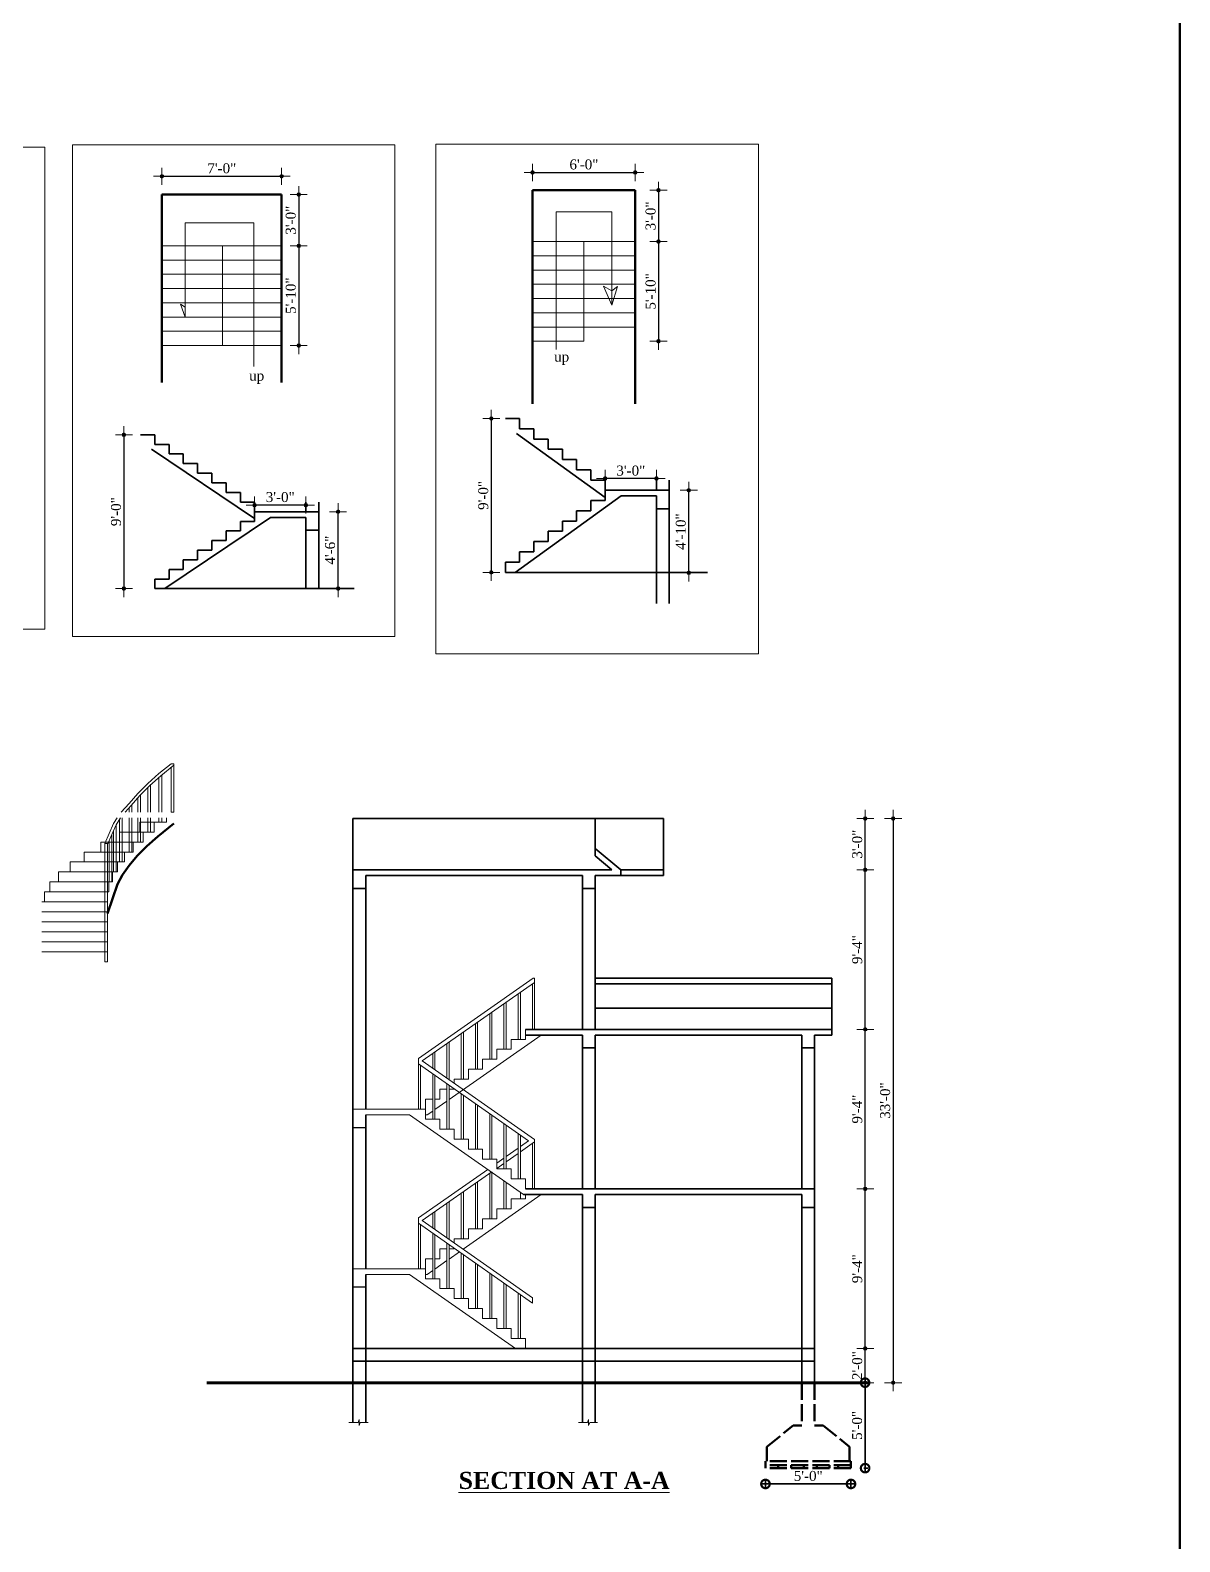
# Model space of a CAD drawing. Header units: inches. Extents: x 244 to 65245, y -2247 to 11745.
# Drawn here: x 64439 to 65245, y 9219 to 10280 of the extents above; entities that cross this region are included whole.
import ezdxf

# ---------------------------------------------------------------- set-up
doc = ezdxf.new("R2010")
doc.units = ezdxf.units.IN
doc.header["$MEASUREMENT"] = 0
doc.linetypes.add('ACAD_ISO02W100', pattern=[15, 12, -3])
for name, color, linetype, lineweight in [('DIMENSION', 115, 'Continuous', 15), ('ELEVATION', 30, 'Continuous', 35), ('GL', 26, 'Continuous', 60), ('railing1', 161, 'Continuous', 13), ('stair', 6, 'Continuous', 20), ('TEXT', 5, 'Continuous', 20), ('WALL', 32, 'Continuous', 50), ('WINDOW ELEVATION', 5, 'Continuous', 18)]:
    doc.layers.add(name, color=color, linetype=linetype, lineweight=lineweight)
doc.styles.add('7 INCH', font='times.ttf', dxfattribs={"height": 7})
doc.dimstyles.new('7 INCH', dxfattribs={"dimscale": 0, "dimtxt": 7, "dimasz": 1, "dimexe": 2, "dimexo": 9, "dimgap": 2, "dimtad": 1, "dimdec": 0, "dimzin": 3, "dimdsep": 46, "dimlunit": 4, "dimtxsty": '7 INCH', "dimblk": 'DIM', "dimcen": 3, "dimdle": 3, "dimse1": 1, "dimse2": 1, "dimclrd": 256, "dimclre": 256, "dimclrt": 7, "dimadec": 1, "dimazin": 2, "dimtfac": 1, "dimtdec": 0, "dimtix": 1, "dimtofl": 0, "dimtmove": 2, "dimatfit": 3, "dimldrblk": 'DIM', "dimfxl": 2, "dimfrac": 2, "dimtolj": 2, "dimtzin": 0, "dimarcsym": 0})

# ---------------------------------------------------------------- blocks, each defined once
blk = doc.blocks.new('DIM')
at = {"layer": 'DIMENSION'}
h = blk.add_hatch(color=256, dxfattribs=at)
h.paths.add_polyline_path([(0, 1.3), (0, 0), (1.3, 0, 0.414214)])
h.paths.add_polyline_path([(1.3, 0), (0, 0), (0, -1.3, 0.414214)])
h.paths.add_polyline_path([(0, 0), (-1.3, 0, 0.414214), (0, -1.3)])
h.paths.add_polyline_path([(0, 1.3, 0.414214), (-1.3, 0), (0, 0)])
for p, q in [((-6, 0), (6, 0)), ((0, 6), (0, -6))]:
    blk.add_line(p, q, dxfattribs=at)
blk.add_circle((0, 0), 1.28, dxfattribs=at)
blk = doc.blocks.new('*D217')
at = {"layer": 'Defpoints', "color": 0, "lineweight": -2, "ltscale": 2, "transparency": 16777216}
for p in [(64516, 9996.3), (64504.3, 9888.3), (64526, 9888.3)]:
    blk.add_point(p, dxfattribs=at)
at = {"layer": 'DIMENSION', "lineweight": -2, "ltscale": 2, "transparency": 16777216}
blk.add_line((64504.3, 9995.3), (64504.3, 9889.3), dxfattribs=at)
for p, rotation in [((64504.3, 9996.3), 90), ((64504.3, 9888.3), 270)]:
    blk.add_blockref('DIM', p, dxfattribs=dict(at, rotation=rotation))
at = {"layer": 'DIMENSION', "color": 7, "ltscale": 2, "transparency": 16777216, "insert": (64498.8, 9942.3), "char_height": 7, "attachment_point": 5, "rotation": 90, "style": '7 INCH'}
blk.add_mtext('\\A2;9\'-0"', dxfattribs=at)
blk = doc.blocks.new('*D218')
at = {"layer": 'Defpoints', "color": 0, "lineweight": -2, "ltscale": 2, "transparency": 16777216}
for p in [(64641, 9942.3), (64654.6, 9942.3), (64641, 9888.3)]:
    blk.add_point(p, dxfattribs=at)
at = {"layer": 'DIMENSION', "lineweight": -2, "ltscale": 2, "transparency": 16777216}
blk.add_line((64654.6, 9889.3), (64654.6, 9941.3), dxfattribs=at)
for p, rotation in [((64654.6, 9942.3), 90), ((64654.6, 9888.3), 270)]:
    blk.add_blockref('DIM', p, dxfattribs=dict(at, rotation=rotation))
at = {"layer": 'DIMENSION', "color": 7, "ltscale": 2, "transparency": 16777216, "insert": (64649, 9915.3), "char_height": 7, "attachment_point": 5, "rotation": 90, "style": '7 INCH'}
blk.add_mtext('\\A2;4\'-6"', dxfattribs=at)
blk = doc.blocks.new('*D219')
at = {"layer": 'Defpoints', "color": 0, "lineweight": -2, "ltscale": 2, "transparency": 16777216}
for p in [(64596, 9946.9), (64596, 9942.3), (64632, 9942.3)]:
    blk.add_point(p, dxfattribs=at)
at = {"layer": 'DIMENSION', "lineweight": -2, "ltscale": 2, "transparency": 16777216}
blk.add_line((64631, 9946.9), (64597, 9946.9), dxfattribs=at)
at = {"layer": 'DIMENSION', "lineweight": -2, "ltscale": 2, "transparency": 16777216, "rotation": 180}
blk.add_blockref('DIM', (64596, 9946.9), dxfattribs=at)
at = {"layer": 'DIMENSION', "lineweight": -2, "ltscale": 2, "transparency": 16777216}
blk.add_blockref('DIM', (64632, 9946.9), dxfattribs=at)
at = {"layer": 'DIMENSION', "color": 7, "ltscale": 2, "transparency": 16777216, "insert": (64614, 9952.5), "char_height": 7, "attachment_point": 5, "style": '7 INCH'}
blk.add_mtext('\\A2;3\'-0"', dxfattribs=at)
blk = doc.blocks.new('*D220')
at = {"layer": 'Defpoints', "color": 0, "lineweight": -2, "transparency": 16777216}
for p in [(64615, 10177.7), (64531, 10164.9), (64615, 10164.9)]:
    blk.add_point(p, dxfattribs=at)
at = {"layer": 'DIMENSION', "lineweight": -2, "transparency": 16777216}
blk.add_line((64532, 10177.7), (64614, 10177.7), dxfattribs=at)
at = {"layer": 'DIMENSION', "lineweight": -2, "transparency": 16777216, "rotation": 180}
blk.add_blockref('DIM', (64531, 10177.7), dxfattribs=at)
at = {"layer": 'DIMENSION', "lineweight": -2, "transparency": 16777216}
blk.add_blockref('DIM', (64615, 10177.7), dxfattribs=at)
at = {"layer": 'DIMENSION', "color": 7, "transparency": 16777216, "insert": (64573, 10183.3), "char_height": 7, "attachment_point": 5, "style": '7 INCH'}
blk.add_mtext('\\A2;7\'-0"', dxfattribs=at)
blk = doc.blocks.new('*D221')
at = {"layer": 'Defpoints', "color": 0, "lineweight": -2, "transparency": 16777216}
for p in [(64615, 10164.9), (64615, 10128.9), (64627, 10128.9)]:
    blk.add_point(p, dxfattribs=at)
at = {"layer": 'DIMENSION', "lineweight": -2, "transparency": 16777216}
blk.add_line((64627, 10163.9), (64627, 10129.9), dxfattribs=at)
for p, rotation in [((64627, 10164.9), 90), ((64627, 10128.9), 270)]:
    blk.add_blockref('DIM', p, dxfattribs=dict(at, rotation=rotation))
at = {"layer": 'DIMENSION', "color": 7, "transparency": 16777216, "insert": (64621.4, 10146.9), "char_height": 7, "attachment_point": 5, "rotation": 90, "style": '7 INCH'}
blk.add_mtext('\\A2;3\'-0"', dxfattribs=at)
blk = doc.blocks.new('*D222')
at = {"layer": 'Defpoints', "color": 0, "lineweight": -2, "ltscale": 2, "transparency": 16777216}
for p in [(64615, 10128.9), (64615, 10058.9), (64627, 10058.9)]:
    blk.add_point(p, dxfattribs=at)
at = {"layer": 'DIMENSION', "lineweight": -2, "ltscale": 2, "transparency": 16777216}
blk.add_line((64627, 10127.9), (64627, 10059.9), dxfattribs=at)
for p, rotation in [((64627, 10128.9), 90), ((64627, 10058.9), 270)]:
    blk.add_blockref('DIM', p, dxfattribs=dict(at, rotation=rotation))
at = {"layer": 'DIMENSION', "color": 7, "ltscale": 2, "transparency": 16777216, "insert": (64621.4, 10093.9), "char_height": 7, "attachment_point": 5, "rotation": 90, "style": '7 INCH'}
blk.add_mtext('\\A2;5\'-10"', dxfattribs=at)
blk = doc.blocks.new('*D223')
at = {"layer": 'Defpoints', "color": 0, "lineweight": -2, "ltscale": 2, "transparency": 16777216}
for p in [(64772, 10007.7), (64762.1, 9899.7), (64772, 9899.7)]:
    blk.add_point(p, dxfattribs=at)
at = {"layer": 'DIMENSION', "lineweight": -2, "ltscale": 2, "transparency": 16777216}
blk.add_line((64762.1, 10006.7), (64762.1, 9900.7), dxfattribs=at)
for p, rotation in [((64762.1, 10007.7), 90), ((64762.1, 9899.7), 270)]:
    blk.add_blockref('DIM', p, dxfattribs=dict(at, rotation=rotation))
at = {"layer": 'DIMENSION', "color": 7, "ltscale": 2, "transparency": 16777216, "insert": (64756.5, 9953.7), "char_height": 7, "attachment_point": 5, "rotation": 90, "style": '7 INCH'}
blk.add_mtext('\\A2;9\'-0"', dxfattribs=at)
blk = doc.blocks.new('*D224')
at = {"layer": 'Defpoints', "color": 0, "lineweight": -2, "ltscale": 2, "transparency": 16777216}
for p in [(64887, 9957.3), (64900.7, 9957.3), (64887, 9899.4)]:
    blk.add_point(p, dxfattribs=at)
at = {"layer": 'DIMENSION', "lineweight": -2, "ltscale": 2, "transparency": 16777216}
blk.add_line((64900.7, 9900.4), (64900.7, 9956.3), dxfattribs=at)
for p, rotation in [((64900.7, 9957.3), 90), ((64900.7, 9899.4), 270)]:
    blk.add_blockref('DIM', p, dxfattribs=dict(at, rotation=rotation))
at = {"layer": 'DIMENSION', "color": 7, "ltscale": 2, "transparency": 16777216, "insert": (64895.1, 9928.3), "char_height": 7, "attachment_point": 5, "rotation": 90, "style": '7 INCH'}
blk.add_mtext('\\A2;4\'-10"', dxfattribs=at)
blk = doc.blocks.new('*D225')
at = {"layer": 'Defpoints', "color": 0, "lineweight": -2, "ltscale": 2, "transparency": 16777216}
for p in [(64842, 9965.6), (64842, 9960.9), (64878, 9960.9)]:
    blk.add_point(p, dxfattribs=at)
at = {"layer": 'DIMENSION', "lineweight": -2, "ltscale": 2, "transparency": 16777216}
blk.add_line((64877, 9965.6), (64843, 9965.6), dxfattribs=at)
at = {"layer": 'DIMENSION', "lineweight": -2, "ltscale": 2, "transparency": 16777216, "rotation": 180}
blk.add_blockref('DIM', (64842, 9965.6), dxfattribs=at)
at = {"layer": 'DIMENSION', "lineweight": -2, "ltscale": 2, "transparency": 16777216}
blk.add_blockref('DIM', (64878, 9965.6), dxfattribs=at)
at = {"layer": 'DIMENSION', "color": 7, "ltscale": 2, "transparency": 16777216, "insert": (64860, 9971.1), "char_height": 7, "attachment_point": 5, "style": '7 INCH'}
blk.add_mtext('\\A2;3\'-0"', dxfattribs=at)
blk = doc.blocks.new('*D226')
at = {"layer": 'Defpoints', "color": 0, "lineweight": -2, "ltscale": 2, "transparency": 16777216}
for p in [(64863.1, 10180.4), (64791.1, 10167.9), (64863.1, 10167.9)]:
    blk.add_point(p, dxfattribs=at)
at = {"layer": 'DIMENSION', "lineweight": -2, "ltscale": 2, "transparency": 16777216}
blk.add_line((64792.1, 10180.4), (64862.1, 10180.4), dxfattribs=at)
at = {"layer": 'DIMENSION', "lineweight": -2, "ltscale": 2, "transparency": 16777216, "rotation": 180}
blk.add_blockref('DIM', (64791.1, 10180.4), dxfattribs=at)
at = {"layer": 'DIMENSION', "lineweight": -2, "ltscale": 2, "transparency": 16777216}
blk.add_blockref('DIM', (64863.1, 10180.4), dxfattribs=at)
at = {"layer": 'DIMENSION', "color": 7, "ltscale": 2, "transparency": 16777216, "insert": (64827.1, 10186), "char_height": 7, "attachment_point": 5, "style": '7 INCH'}
blk.add_mtext('\\A2;6\'-0"', dxfattribs=at)
blk = doc.blocks.new('*D227')
at = {"layer": 'Defpoints', "color": 0, "lineweight": -2, "ltscale": 2, "transparency": 16777216}
for p in [(64863.1, 10167.9), (64863.1, 10131.9), (64879.4, 10131.9)]:
    blk.add_point(p, dxfattribs=at)
at = {"layer": 'DIMENSION', "lineweight": -2, "ltscale": 2, "transparency": 16777216}
blk.add_line((64879.4, 10166.9), (64879.4, 10132.9), dxfattribs=at)
for p, rotation in [((64879.4, 10167.9), 90), ((64879.4, 10131.9), 270)]:
    blk.add_blockref('DIM', p, dxfattribs=dict(at, rotation=rotation))
at = {"layer": 'DIMENSION', "color": 7, "ltscale": 2, "transparency": 16777216, "insert": (64873.9, 10149.9), "char_height": 7, "attachment_point": 5, "rotation": 90, "style": '7 INCH'}
blk.add_mtext('\\A2;3\'-0"', dxfattribs=at)
blk = doc.blocks.new('*D228')
at = {"layer": 'Defpoints', "color": 0, "lineweight": -2, "ltscale": 2, "transparency": 16777216}
for p in [(64863.1, 10131.9), (64827.1, 10061.9), (64879.4, 10061.9)]:
    blk.add_point(p, dxfattribs=at)
at = {"layer": 'DIMENSION', "lineweight": -2, "ltscale": 2, "transparency": 16777216}
blk.add_line((64879.4, 10130.9), (64879.4, 10062.9), dxfattribs=at)
for p, rotation in [((64879.4, 10131.9), 90), ((64879.4, 10061.9), 270)]:
    blk.add_blockref('DIM', p, dxfattribs=dict(at, rotation=rotation))
at = {"layer": 'DIMENSION', "color": 7, "ltscale": 2, "transparency": 16777216, "insert": (64873.9, 10096.9), "char_height": 7, "attachment_point": 5, "rotation": 90, "style": '7 INCH'}
blk.add_mtext('\\A2;5\'-10"', dxfattribs=at)
blk = doc.blocks.new('RLING')
at = {"layer": 'railing1', "color": 32, "lineweight": 5}
for points in [[(60276.8, -670171.8), (60268.2, -670178.8), (60260.4, -670185.8), (60253.3, -670192.8), (60247.4, -670199.8), (60241.6, -670205.8)], [(60278.7, -670172.9), (60269.5, -670180.3), (60261.7, -670187.2), (60254.8, -670194.1), (60248.8, -670201.1), (60244.4, -670205.8)], [(60276.8, -670171.8), (60278.7, -670171.8), (60278.7, -670205.8), (60276.8, -670205.8), (60276.8, -670174.3)], [(60268.2, -670205.8), (60268.2, -670181.4)], [(60270.1, -670179.9), (60270.1, -670205.8)], [(60253.3, -670205.8), (60253.3, -670195.8)], [(60255.2, -670193.8), (60255.2, -670205.8)], [(60260.4, -670205.8), (60260.4, -670188.6)], [(60262.2, -670186.8), (60262.2, -670205.8)], [(60247.4, -670205.8), (60247.4, -670202.7)], [(60249.2, -670200.7), (60249.2, -670205.8)], [(60238.8, -670209.8), (60236.4, -670213.8), (60233.3, -670220.8), (60230.2, -670227.8)], [(60241.1, -670209.8), (60238.1, -670214.7), (60235.2, -670221.6), (60232, -670228.6)], [(60238.2, -670214.6), (60238.2, -670247.8), (60236.4, -670247.8), (60236.4, -670218.8)], [(60242.4, -670209.8), (60242.4, -670240.8), (60240.6, -670240.8), (60240.6, -670210.6)], [(60249.2, -670209.8), (60249.2, -670233.8), (60247.4, -670233.8), (60247.4, -670209.8)], [(60255.2, -670209.8), (60255.2, -670226.8), (60253.3, -670226.8), (60253.3, -670209.8)], [(60262.2, -670209.8), (60262.2, -670219.8), (60260.4, -670219.8), (60260.4, -670209.8)], [(60270.1, -670209.8), (60270.1, -670212.8), (60268.2, -670212.8), (60268.2, -670209.8)], [(60235.2, -670221.6), (60235.2, -670254.8), (60233.3, -670254.8), (60233.3, -670225.7)]]:
    blk.add_lwpolyline(points, dxfattribs=at)
blk.add_lwpolyline([(60230.2, -670227.8), (60232, -670227.8), (60232, -670310.8), (60230.2, -670310.8)], close=True, dxfattribs=at)
blk = doc.blocks.new('_DotSmall')
at = {"color": 0, "const_width": 0.5}
blk.add_lwpolyline([(-0.0625, 0, 1), (0.0625, 0, 1)], format="xyb", close=True, dxfattribs=at)
blk = doc.blocks.new('*D11')
at = {"layer": 'Defpoints', "color": 0, "transparency": 16777216}
for p in [(-34.5, -60), (25.5, -60), (-34.5, -71.1)]:
    blk.add_point(p, dxfattribs=at)
at = {"layer": 'DIMENSION', "lineweight": -2, "transparency": 16777216}
for p, q in [((28.5, -71.1), (-37.5, -71.1)), ((-34.5, -69), (-34.5, -73.1)), ((25.5, -69), (25.5, -73.1))]:
    blk.add_line(p, q, dxfattribs=at)
at = {"layer": 'DIMENSION', "lineweight": -2, "transparency": 16777216, "xscale": 12, "yscale": 12, "zscale": 12, "rotation": 180}
blk.add_blockref('_DotSmall', (-34.5, -71.1), dxfattribs=at)
at = {"layer": 'DIMENSION', "lineweight": -2, "transparency": 16777216, "xscale": 12, "yscale": 12, "zscale": 12}
blk.add_blockref('_DotSmall', (25.5, -71.1), dxfattribs=at)
at = {"layer": 'DIMENSION', "color": 7, "transparency": 16777216, "insert": (-4.5, -65.5), "char_height": 7, "attachment_point": 5, "style": '7 INCH'}
blk.add_mtext('\\A2;5\'-0"', dxfattribs=at)
blk = doc.blocks.new('*D12')
at = {"layer": 'Defpoints', "color": 0, "transparency": 16777216}
for p in [(0, 0), (25.5, -60), (35.4, -60)]:
    blk.add_point(p, dxfattribs=at)
at = {"layer": 'DIMENSION', "lineweight": -2, "transparency": 16777216}
for p, q in [((35.4, 3), (35.4, -63)), ((9, 0), (37.4, 0)), ((34.5, -60), (37.4, -60))]:
    blk.add_line(p, q, dxfattribs=at)
at = {"layer": 'DIMENSION', "lineweight": -2, "transparency": 16777216, "xscale": 12, "yscale": 12, "zscale": 12}
for p, rotation in [((35.4, 0), 90), ((35.4, -60), 270)]:
    blk.add_blockref('_DotSmall', p, dxfattribs=dict(at, rotation=rotation))
at = {"layer": 'DIMENSION', "color": 7, "transparency": 16777216, "insert": (29.8, -30), "char_height": 7, "attachment_point": 5, "rotation": 90, "style": '7 INCH'}
blk.add_mtext('\\A2;5\'-0"', dxfattribs=at)
blk = doc.blocks.new('SE')
at = {"layer": 'TEXT', "insert": (1.5, 13.2), "char_height": 12, "width": 158.673, "attachment_point": 1, "style": '7 INCH'}
blk.add_mtext('{\\fTimes New Roman|b1|i0|c0|p18;\\LSECTION AT A-A}', dxfattribs=at)
blk = doc.blocks.new('*D103')
at = {"layer": 'Defpoints', "color": 0, "lineweight": -2, "transparency": 16777216}
for p in [(64989, 9354.9), (65024.5, 9354.9), (64989, 9330.9)]:
    blk.add_point(p, dxfattribs=at)
at = {"layer": 'DIMENSION', "lineweight": -2, "transparency": 16777216}
blk.add_line((65024.5, 9331.9), (65024.5, 9353.9), dxfattribs=at)
for p, rotation in [((65024.5, 9354.9), 90), ((65024.5, 9330.9), 270)]:
    blk.add_blockref('DIM', p, dxfattribs=dict(at, rotation=rotation))
at = {"layer": 'DIMENSION', "color": 7, "transparency": 16777216, "insert": (65018.9, 9342.9), "char_height": 7, "attachment_point": 5, "rotation": 90, "style": '7 INCH'}
blk.add_mtext('\\A2;2\'-0"', dxfattribs=at)
blk = doc.blocks.new('*D104')
at = {"layer": 'Defpoints', "color": 0, "lineweight": -2, "transparency": 16777216}
for p in [(64989, 9466.9), (65024.5, 9466.9), (64989, 9354.9)]:
    blk.add_point(p, dxfattribs=at)
at = {"layer": 'DIMENSION', "lineweight": -2, "transparency": 16777216}
blk.add_line((65024.5, 9355.9), (65024.5, 9465.9), dxfattribs=at)
for p, rotation in [((65024.5, 9466.9), 90), ((65024.5, 9354.9), 270)]:
    blk.add_blockref('DIM', p, dxfattribs=dict(at, rotation=rotation))
at = {"layer": 'DIMENSION', "color": 7, "transparency": 16777216, "insert": (65018.9, 9410.9), "char_height": 7, "attachment_point": 5, "rotation": 90, "style": '7 INCH'}
blk.add_mtext('\\A2;9\'-4"', dxfattribs=at)
blk = doc.blocks.new('*D105')
at = {"layer": 'Defpoints', "color": 0, "lineweight": -2, "transparency": 16777216}
for p in [(65001, 9578.9), (65024.5, 9578.9), (64989, 9466.9)]:
    blk.add_point(p, dxfattribs=at)
at = {"layer": 'DIMENSION', "lineweight": -2, "transparency": 16777216}
blk.add_line((65024.5, 9467.9), (65024.5, 9577.9), dxfattribs=at)
for p, rotation in [((65024.5, 9578.9), 90), ((65024.5, 9466.9), 270)]:
    blk.add_blockref('DIM', p, dxfattribs=dict(at, rotation=rotation))
at = {"layer": 'DIMENSION', "color": 7, "transparency": 16777216, "insert": (65018.9, 9522.9), "char_height": 7, "attachment_point": 5, "rotation": 90, "style": '7 INCH'}
blk.add_mtext('\\A2;9\'-4"', dxfattribs=at)
blk = doc.blocks.new('*D106')
at = {"layer": 'Defpoints', "color": 0, "lineweight": -2, "transparency": 16777216}
for p in [(64883, 9690.9), (65024.5, 9690.9), (65001, 9578.9)]:
    blk.add_point(p, dxfattribs=at)
at = {"layer": 'DIMENSION', "lineweight": -2, "transparency": 16777216}
blk.add_line((65024.5, 9579.9), (65024.5, 9689.9), dxfattribs=at)
for p, rotation in [((65024.5, 9690.9), 90), ((65024.5, 9578.9), 270)]:
    blk.add_blockref('DIM', p, dxfattribs=dict(at, rotation=rotation))
at = {"layer": 'DIMENSION', "color": 7, "transparency": 16777216, "insert": (65018.9, 9634.9), "char_height": 7, "attachment_point": 5, "rotation": 90, "style": '7 INCH'}
blk.add_mtext('\\A2;9\'-4"', dxfattribs=at)
blk = doc.blocks.new('*D107')
at = {"layer": 'Defpoints', "color": 0, "lineweight": -2, "transparency": 16777216}
for p in [(64883, 9726.9), (65024.5, 9726.9), (64883, 9690.9)]:
    blk.add_point(p, dxfattribs=at)
at = {"layer": 'DIMENSION', "lineweight": -2, "transparency": 16777216}
blk.add_line((65024.5, 9691.9), (65024.5, 9725.9), dxfattribs=at)
for p, rotation in [((65024.5, 9726.9), 90), ((65024.5, 9690.9), 270)]:
    blk.add_blockref('DIM', p, dxfattribs=dict(at, rotation=rotation))
at = {"layer": 'DIMENSION', "color": 7, "transparency": 16777216, "insert": (65018.9, 9708.9), "char_height": 7, "attachment_point": 5, "rotation": 90, "style": '7 INCH'}
blk.add_mtext('\\A2;3\'-0"', dxfattribs=at)
blk = doc.blocks.new('*D108')
at = {"layer": 'Defpoints', "color": 0, "lineweight": -2, "transparency": 16777216}
for p in [(64883, 9726.9), (64989, 9330.9), (65044.1, 9330.9)]:
    blk.add_point(p, dxfattribs=at)
at = {"layer": 'DIMENSION', "lineweight": -2, "transparency": 16777216}
blk.add_line((65044.1, 9725.9), (65044.1, 9331.9), dxfattribs=at)
for p, rotation in [((65044.1, 9726.9), 90), ((65044.1, 9330.9), 270)]:
    blk.add_blockref('DIM', p, dxfattribs=dict(at, rotation=rotation))
at = {"layer": 'DIMENSION', "color": 7, "transparency": 16777216, "insert": (65038.5, 9528.9), "char_height": 7, "attachment_point": 5, "rotation": 90, "style": '7 INCH'}
blk.add_mtext('\\A2;33\'-0"', dxfattribs=at)
blk = doc.blocks.new('F1')
at = {"layer": 'WALL', "linetype": 'ACAD_ISO02W100'}
for p, q in [((-9, 0), (-9, -30)), ((0, 0), (0, -30)), ((-33.5, -45), (-15, -30)), ((-9, -30), (-15, -30)), ((0, -30), (6, -30)), ((6, -30), (24.5, -45)), ((-33.5, -55), (-33.5, -45)), ((24.5, -55), (24.5, -45)), ((-34.5, -60), (-34.5, -55)), ((25.5, -55), (-34.5, -55)), ((25.5, -58), (-34.5, -58)), ((25.5, -60), (-34.5, -60)), ((-25.5, -60), (-25.5, -58)), ((-16.5, -60), (-16.5, -58)), ((-7.5, -60), (-7.5, -58)), ((1.5, -60), (1.5, -58)), ((10.5, -60), (10.5, -58)), ((16.5, -60), (16.5, -58)), ((25.5, -60), (25.5, -55))]:
    blk.add_line(p, q, dxfattribs=at)
at = {"layer": 'DIMENSION'}
dim = blk.add_linear_dim(base=(35.4, -60), p1=(0, 0), p2=(25.5, -60), angle=90, dimstyle='7 INCH', override={"dimscale": 1}, dxfattribs=at)
dim.commit()
dim.dimension.update_dxf_attribs({"geometry": '*D12', "text_midpoint": (29.8, -30)})
dim = blk.add_linear_dim(base=(-34.5, -71.1), p1=(25.5, -60), p2=(-34.5, -60), dimstyle='7 INCH', override={"dimscale": 1}, dxfattribs=at)
dim.commit()
dim.dimension.update_dxf_attribs({"geometry": '*D11', "text_midpoint": (-4.5, -65.5)})

msp = doc.modelspace()

# ---------------------------------------------------------------- linework, layer by layer
for p, q in [((64674, 9509.9), (64665, 9509.9)), ((64674, 9397.9), (64665, 9397.9))]:
    msp.add_line(p, q)
at = {"layer": 'DIMENSION', "ltscale": 2}
for points in [[(64236.7, 10198.1), (64448.9, 10198.1), (64448.9, 9859.8), (64236.7, 9859.8)], [(64468.2, 10199.7), (64694.5, 10199.7), (64694.5, 9854.6), (64468.2, 9854.6)], [(64723.2, 10200.3), (64949.5, 10200.3), (64949.5, 9842.6), (64723.2, 9842.6)]]:
    msp.add_lwpolyline(points, close=True, dxfattribs=at)
at = {"layer": 'ELEVATION'}
for p, q in [((64772, 10007.7), (64782, 10007.7)), ((64782, 10000.5), (64782, 10007.7)), ((64516, 9996.3), (64526, 9996.3)), ((64526, 9989.5), (64526, 9996.3)), ((64842, 9952.3), (64779.7, 9997.2)), ((64782, 10000.5), (64792, 10000.5)), ((64792, 9993.3), (64792, 10000.5)), ((64596, 9937.4), (64523.7, 9986.2)), ((64526, 9989.5), (64536, 9989.5)), ((64536, 9982.8), (64536, 9989.5)), ((64792, 9993.3), (64802, 9993.3)), ((64802, 9986.1), (64802, 9993.3)), ((64802, 9986.1), (64812, 9986.1)), ((64812, 9978.9), (64812, 9986.1)), ((64536, 9982.8), (64546, 9982.8)), ((64546, 9976), (64546, 9982.8)), ((64546, 9976), (64556, 9976)), ((64556, 9969.3), (64556, 9976)), ((64812, 9978.9), (64822, 9978.9)), ((64822, 9971.7), (64822, 9978.9)), ((64556, 9969.3), (64566, 9969.3)), ((64566, 9962.5), (64566, 9969.3)), ((64822, 9971.7), (64832, 9971.7)), ((64832, 9964.5), (64832, 9971.7)), ((64832, 9964.5), (64842, 9964.5)), ((64842, 9957.3), (64842, 9964.5)), ((64878, 9957.3), (64878, 9964.5)), ((64887, 9877.8), (64887, 9964.5)), ((64566, 9962.5), (64576, 9962.5)), ((64576, 9955.8), (64576, 9962.5)), ((64576, 9955.8), (64586, 9955.8)), ((64586, 9949), (64586, 9955.8)), ((64853.3, 9953.3), (64778.9, 9899.7)), ((64842, 9950.1), (64842, 9957.3)), ((64842, 9957.3), (64887, 9957.3)), ((64853.3, 9953.3), (64878, 9953.3)), ((64878, 9877.8), (64878, 9953.3)), ((64586, 9949), (64596, 9949)), ((64596, 9942.3), (64596, 9949)), ((64596, 9935.5), (64596, 9942.3)), ((64596, 9942.3), (64641, 9942.3)), ((64632, 9942.3), (64632, 9949)), ((64641, 9888.3), (64641, 9949)), ((64822, 9935.7), (64822, 9942.9)), ((64822, 9942.9), (64832, 9942.9)), ((64832, 9942.9), (64832, 9950.1)), ((64832, 9950.1), (64842, 9950.1)), ((64878, 9944.3), (64887, 9944.3)), ((64533.1, 9888.3), (64607.2, 9938.3)), ((64586, 9928.8), (64586, 9935.5)), ((64586, 9935.5), (64596, 9935.5)), ((64607.2, 9938.3), (64632, 9938.3)), ((64632, 9888.3), (64632, 9938.3)), ((64812, 9928.5), (64812, 9935.7)), ((64812, 9935.7), (64822, 9935.7)), ((64566, 9915.3), (64566, 9922)), ((64566, 9922), (64576, 9922)), ((64576, 9922), (64576, 9928.8)), ((64576, 9928.8), (64586, 9928.8)), ((64632, 9929.3), (64641, 9929.3)), ((64792, 9914.1), (64792, 9921.3)), ((64792, 9921.3), (64802, 9921.3)), ((64802, 9921.3), (64802, 9928.5)), ((64802, 9928.5), (64812, 9928.5)), ((64556, 9908.5), (64556, 9915.3)), ((64556, 9915.3), (64566, 9915.3)), ((64782, 9906.9), (64782, 9914.1)), ((64782, 9914.1), (64792, 9914.1)), ((64536, 9895), (64536, 9901.8)), ((64536, 9901.8), (64546, 9901.8)), ((64546, 9901.8), (64546, 9908.5)), ((64546, 9908.5), (64556, 9908.5)), ((64772, 9899.7), (64772, 9906.9)), ((64772, 9906.9), (64782, 9906.9)), ((64772, 9899.7), (64913.9, 9899.7)), ((64526, 9888.3), (64526, 9895)), ((64526, 9895), (64536, 9895)), ((64526, 9888.3), (64665.8, 9888.3)), ((64665, 9302.9), (64665, 9726.9)), ((64665, 9726.9), (64883, 9726.9)), ((64835, 9700.7), (64835, 9726.9)), ((64883, 9686.9), (64883, 9726.9)), ((64835, 9705.9), (64853, 9690.9)), ((64835, 9700.7), (64846.7, 9690.9)), ((64665, 9690.9), (64846.7, 9690.9)), ((64853, 9690.9), (64883, 9690.9)), ((64853, 9690.9), (64853, 9686.9)), ((64665, 9677.9), (64674, 9677.9)), ((64674, 9522.9), (64674, 9686.9)), ((64674, 9686.9), (64826, 9686.9)), ((64826, 9578.9), (64826, 9686.9)), ((64826, 9677.9), (64835, 9677.9)), ((64835, 9578.9), (64835, 9686.9)), ((64835, 9686.9), (64883, 9686.9)), ((64835, 9614.9), (65001, 9614.9)), ((65001, 9574.9), (65001, 9614.9)), ((64835, 9610.9), (65001, 9610.9)), ((64835, 9593.9), (65001, 9593.9)), ((64786, 9578.9), (65001, 9578.9)), ((64786, 9574.9), (64826, 9574.9)), ((64826, 9466.9), (64826, 9574.9)), ((64835, 9466.9), (64835, 9574.9)), ((64835, 9574.9), (64980, 9574.9)), ((64980, 9466.9), (64980, 9574.9)), ((64989, 9330.9), (64989, 9574.9)), ((64989, 9574.9), (65001, 9574.9)), ((64826, 9565.9), (64835, 9565.9)), ((64980, 9565.9), (64989, 9565.9)), ((64674, 9410.9), (64674, 9518.9)), ((64835, 9466.9), (64835, 9481.9)), ((64786, 9466.9), (64989, 9466.9)), ((64784.7, 9462.9), (64826, 9462.9)), ((64826, 9302.9), (64826, 9462.9)), ((64826, 9453.9), (64835, 9453.9)), ((64835, 9302.9), (64835, 9462.9)), ((64835, 9462.9), (64980, 9462.9)), ((64980, 9330.9), (64980, 9462.9)), ((64980, 9453.9), (64989, 9453.9)), ((64674, 9302.9), (64674, 9406.9)), ((64665, 9354.9), (64989, 9354.9)), ((64665, 9345.9), (64989, 9345.9))]:
    msp.add_line(p, q, dxfattribs=at)
at = {"layer": 'GL'}
msp.add_line((64562.4, 9330.9), (65027.4, 9330.9), dxfattribs=at)
at = {"layer": 'stair', "color": 0}
for points in [[(64525.6, 9724.4), (64515.5, 9724.4), (64515.5, 9717.4), (64525.6, 9717.4)], [(64510.7, 9710.4), (64488.1, 9710.4), (64488.1, 9703.4), (64510.7, 9703.4)], [(64517.7, 9717.4), (64501.2, 9717.4), (64501.2, 9710.4), (64517.7, 9710.4)], [(64504.7, 9703.4), (64476.5, 9703.4), (64476.5, 9696.4), (64504.7, 9696.4)], [(64496.2, 9689.4), (64458.5, 9689.4), (64458.5, 9682.4), (64496.2, 9682.4)], [(64499.8, 9696.4), (64466.6, 9696.4), (64466.6, 9689.4), (64499.8, 9689.4)], [(64493.8, 9682.4), (64452.4, 9682.4), (64452.4, 9675.4), (64493.8, 9675.4)], [(64492.8, 9675.4), (64448.5, 9675.4), (64448.5, 9668.4), (64492.8, 9668.4)]]:
    msp.add_lwpolyline(points, close=True, dxfattribs=at)
for points in [[(64525.6, 9717.4), (64525.6, 9724.4), (64534.2, 9724.4)], [(64534.2, 9724.4), (64534.2, 9727.4), (64534.2, 9727.4), (64534.2, 9727.4)], [(64510.7, 9703.4), (64510.7, 9710.4), (64517.7, 9710.4)], [(64517.7, 9710.4), (64517.7, 9717.4), (64525.6, 9717.4)], [(64504.7, 9696.4), (64504.7, 9703.4), (64510.7, 9703.4)], [(64496.2, 9682.4), (64496.2, 9689.4), (64499.8, 9689.4)], [(64499.8, 9689.4), (64499.8, 9696.4), (64504.7, 9696.4)], [(64493.8, 9675.4), (64493.8, 9682.4), (64496.2, 9682.4)], [(64492.8, 9661.4), (64492.8, 9668.4), (64446.8, 9668.4)], [(64492.8, 9668.4), (64492.8, 9675.4), (64493.8, 9675.4)], [(64492.8, 9654.4), (64492.8, 9661.4), (64446.8, 9661.4)], [(64492.8, 9647.4), (64492.8, 9654.4), (64446.8, 9654.4)], [(64492.8, 9640.4), (64492.8, 9647.4), (64446.8, 9647.4)], [(64492.8, 9633.4), (64492.8, 9640.4), (64446.8, 9640.4)], [(64492.8, 9626.4), (64492.8, 9633.4), (64446.8, 9633.4)]]:
    msp.add_lwpolyline(points, dxfattribs=at)
at = {"layer": 'WALL'}
for p, q in [((64531, 10164.9), (64615, 10164.9)), ((64531, 10164.9), (64531, 10032.9)), ((64615, 10164.9), (64615, 10032.9))]:
    msp.add_line(p, q, dxfattribs=at)
at = {"layer": 'WALL', "ltscale": 2}
for p, q in [((64863.1, 10167.9), (64791.1, 10167.9)), ((64791.1, 10167.9), (64791.1, 10017.9)), ((64863.1, 10167.9), (64863.1, 10017.9))]:
    msp.add_line(p, q, dxfattribs=at)
at = {"layer": 'WALL'}
msp.add_lwpolyline([(59670.7, 11744.8), (65245.2, 11744.8), (65245.2, 7637.4), (59670.7, 7637.4)], close=True, dxfattribs=at)
at = {"layer": 'WALL', "color": 0}
msp.add_lwpolyline([(64539.4, 9723.5), (64528.2, 9714.4), (64520.5, 9707.5), (64513.6, 9700.7), (64507.9, 9694), (64503.3, 9687.3), (64499.9, 9680.8), (64492.8, 9660.3)], dxfattribs=at)
at = {"layer": 'WINDOW ELEVATION'}
for p, q in [((64595.5, 10145), (64547.2, 10145)), ((64547.2, 10145), (64547.2, 10078.9)), ((64595.5, 10044.3), (64595.5, 10145)), ((64531, 10128.9), (64615, 10128.9)), ((64573.5, 10058.9), (64573.5, 10128.9)), ((64531, 10118.9), (64615, 10118.9)), ((64531, 10108.9), (64615, 10108.9)), ((64531, 10098.9), (64615, 10098.9)), ((64531, 10088.9), (64615, 10088.9)), ((64547.2, 10078.9), (64543.9, 10087.9)), ((64543.9, 10087.9), (64547.2, 10085.8)), ((64531, 10078.9), (64615, 10078.9)), ((64531, 10068.9), (64615, 10068.9)), ((64531, 10058.9), (64615, 10058.9)), ((64791.6, 9614.9), (64711, 9558.5)), ((64791.6, 9614.9), (64792.5, 9614.9)), ((64792.5, 9578.9), (64792.5, 9614.9)), ((64792.5, 9611.9), (64713.6, 9556.7)), ((64781, 9571.9), (64781, 9603.8)), ((64782.5, 9571.9), (64782.5, 9604.9)), ((64791, 9578.9), (64791, 9610.8)), ((64771, 9564.9), (64771, 9596.8)), ((64772.5, 9564.9), (64772.5, 9597.9)), ((64751, 9550.9), (64751, 9582.8)), ((64752.5, 9550.9), (64752.5, 9583.9)), ((64761, 9557.9), (64761, 9589.8)), ((64762.5, 9557.9), (64762.5, 9590.9)), ((64797.2, 9574.9), (64732.5, 9529.6)), ((64741, 9543.9), (64741, 9575.8)), ((64742.5, 9543.9), (64742.5, 9576.9)), ((64776, 9571.9), (64786, 9571.9)), ((64776, 9571.9), (64776, 9564.9)), ((64786, 9578.9), (64786, 9574.9)), ((64786, 9571.9), (64786, 9576.9)), ((64721, 9551.5), (64721, 9561.8)), ((64722.5, 9550.5), (64722.5, 9562.9)), ((64731, 9544.5), (64731, 9568.8)), ((64732.5, 9543.5), (64732.5, 9569.9)), ((64766, 9564.9), (64776, 9564.9)), ((64766, 9564.9), (64766, 9557.9)), ((64711, 9522.9), (64711, 9558.5)), ((64711, 9554.8), (64788.3, 9500.7)), ((64712.5, 9522.9), (64712.5, 9553.8)), ((64713.6, 9556.7), (64792.5, 9501.5)), ((64746, 9550.9), (64756, 9550.9)), ((64746, 9550.9), (64746, 9543.9)), ((64756, 9557.9), (64756, 9550.9)), ((64756, 9557.9), (64766, 9557.9)), ((64721, 9515.9), (64721, 9547.8)), ((64722.5, 9515.9), (64722.5, 9546.8)), ((64731, 9508.9), (64731, 9540.8)), ((64732.5, 9508.9), (64732.5, 9539.8)), ((64736, 9543.9), (64736, 9541)), ((64736, 9543.9), (64746, 9543.9)), ((64716, 9529.9), (64721, 9529.9)), ((64716, 9529.9), (64716, 9522.9)), ((64722.5, 9529.9), (64726, 9529.9)), ((64731, 9528.6), (64722.5, 9522.6)), ((64726, 9536.9), (64731, 9536.9)), ((64726, 9536.9), (64726, 9529.9)), ((64732.5, 9536.9), (64736, 9536.9)), ((64736, 9537.3), (64736, 9536.9)), ((64741, 9501.9), (64741, 9533.8)), ((64742.5, 9501.9), (64742.5, 9532.8)), ((64716, 9522.9), (64665, 9522.9)), ((64704.7, 9518.9), (64674, 9518.9)), ((64704.7, 9518.9), (64784.7, 9462.9)), ((64716, 9515.9), (64716, 9522.9)), ((64717.2, 9518.9), (64716, 9518.9)), ((64721, 9521.6), (64717.2, 9518.9)), ((64751, 9494.9), (64751, 9526.8)), ((64752.5, 9494.9), (64752.5, 9525.8)), ((64761, 9487.9), (64761, 9519.8)), ((64762.5, 9487.9), (64762.5, 9518.8)), ((64726, 9515.9), (64716, 9515.9)), ((64726, 9515.9), (64726, 9508.9)), ((64736, 9508.9), (64726, 9508.9)), ((64736, 9508.9), (64736, 9501.9)), ((64771, 9480.9), (64771, 9512.8)), ((64772.5, 9480.9), (64772.5, 9511.8)), ((64746, 9501.9), (64736, 9501.9)), ((64746, 9501.9), (64746, 9494.9)), ((64781, 9473.9), (64781, 9505.8)), ((64782.5, 9473.9), (64782.5, 9504.8)), ((64788.3, 9500.7), (64782.5, 9496.6)), ((64792.5, 9499.9), (64782.5, 9492.9)), ((64791, 9466.9), (64791, 9498.8)), ((64792.5, 9466.9), (64792.5, 9501.5)), ((64756, 9494.9), (64746, 9494.9)), ((64756, 9494.9), (64756, 9487.9)), ((64766, 9487.9), (64756, 9487.9)), ((64771, 9488.5), (64766, 9485)), ((64766, 9487.9), (64766, 9480.9)), ((64781, 9495.5), (64772.5, 9489.6)), ((64781, 9491.8), (64772.5, 9485.9)), ((64759.6, 9480.5), (64711, 9446.5)), ((64762.5, 9478.9), (64713.6, 9444.7)), ((64761, 9445.9), (64761, 9477.8)), ((64762.5, 9445.9), (64762.5, 9478.9)), ((64771, 9484.8), (64766, 9481.3)), ((64776, 9480.9), (64766, 9480.9)), ((64776, 9480.9), (64776, 9473.9)), ((64742.5, 9431.9), (64742.5, 9464.9)), ((64751, 9438.9), (64751, 9470.8)), ((64752.5, 9438.9), (64752.5, 9471.9)), ((64771, 9452.9), (64771, 9472.6)), ((64772.5, 9452.9), (64772.5, 9471.5)), ((64786, 9473.9), (64776, 9473.9)), ((64782.5, 9459.9), (64782.5, 9464.5)), ((64786, 9473.9), (64786, 9466.9)), ((64731, 9432.5), (64731, 9456.8)), ((64732.5, 9431.5), (64732.5, 9457.9)), ((64741, 9431.9), (64741, 9463.8)), ((64797.2, 9462.9), (64742.3, 9424.5)), ((64776, 9459.9), (64786, 9459.9)), ((64776, 9459.9), (64776, 9452.9)), ((64786, 9462.9), (64784.7, 9462.9)), ((64786, 9459.9), (64786, 9462.9)), ((64711, 9410.9), (64711, 9446.5)), ((64713.6, 9444.7), (64791, 9390.5)), ((64721, 9439.5), (64721, 9449.8)), ((64722.5, 9438.5), (64722.5, 9450.9)), ((64756, 9445.9), (64756, 9438.9)), ((64756, 9445.9), (64766, 9445.9)), ((64766, 9452.9), (64776, 9452.9)), ((64766, 9452.9), (64766, 9445.9)), ((64711, 9442.8), (64791, 9386.8)), ((64711, 9442.8), (64711, 9442.8)), ((64712.5, 9410.9), (64712.5, 9441.8)), ((64721, 9403.9), (64721, 9435.8)), ((64722.5, 9403.9), (64722.5, 9434.8)), ((64746, 9438.9), (64756, 9438.9)), ((64746, 9438.9), (64746, 9431.9)), ((64726, 9424.9), (64731, 9424.9)), ((64726, 9424.9), (64726, 9417.9)), ((64731, 9396.9), (64731, 9428.8)), ((64732.5, 9396.9), (64732.5, 9427.8)), ((64732.5, 9424.9), (64736, 9424.9)), ((64739.7, 9422.7), (64732.5, 9417.6)), ((64736, 9431.9), (64736, 9429)), ((64736, 9431.9), (64746, 9431.9)), ((64736, 9425.3), (64736, 9424.9)), ((64716, 9417.9), (64721, 9417.9)), ((64716, 9417.9), (64716, 9410.9)), ((64722.5, 9417.9), (64726, 9417.9)), ((64731, 9416.6), (64722.5, 9410.6)), ((64741, 9389.9), (64741, 9421.8)), ((64742.5, 9389.9), (64742.5, 9420.8)), ((64751, 9382.9), (64751, 9414.8)), ((64752.5, 9382.9), (64752.5, 9413.8)), ((64716, 9410.9), (64665, 9410.9)), ((64704.7, 9406.9), (64674, 9406.9)), ((64704.7, 9406.9), (64779, 9354.9)), ((64716, 9403.9), (64716, 9410.9)), ((64717.2, 9406.9), (64716, 9406.9)), ((64726, 9403.9), (64716, 9403.9)), ((64721, 9409.6), (64717.2, 9406.9)), ((64726, 9403.9), (64726, 9396.9)), ((64761, 9375.9), (64761, 9407.8)), ((64762.5, 9375.9), (64762.5, 9406.8)), ((64771, 9368.9), (64771, 9400.8)), ((64736, 9396.9), (64726, 9396.9)), ((64736, 9396.9), (64736, 9389.9)), ((64772.5, 9368.9), (64772.5, 9399.8)), ((64781, 9361.9), (64781, 9393.8)), ((64782.5, 9361.9), (64782.5, 9392.8)), ((64791, 9386.8), (64791, 9390.5)), ((64746, 9389.9), (64736, 9389.9)), ((64746, 9389.9), (64746, 9382.9)), ((64756, 9382.9), (64746, 9382.9)), ((64756, 9382.9), (64756, 9375.9)), ((64766, 9375.9), (64756, 9375.9)), ((64766, 9375.9), (64766, 9368.9)), ((64776, 9368.9), (64766, 9368.9)), ((64776, 9368.9), (64776, 9361.9)), ((64786, 9361.9), (64776, 9361.9)), ((64786, 9361.9), (64786, 9354.9))]:
    msp.add_line(p, q, dxfattribs=at)
at = {"layer": 'WINDOW ELEVATION', "ltscale": 2}
for p, q in [((64863.1, 10131.9), (64791.1, 10131.9)), ((64827.1, 10061.9), (64827.1, 10131.9)), ((64863.1, 10121.9), (64791.1, 10121.9)), ((64863.1, 10111.9), (64791.1, 10111.9)), ((64863.1, 10101.9), (64791.1, 10101.9)), ((64863.1, 10091.9), (64791.1, 10091.9)), ((64863.1, 10081.9), (64791.1, 10081.9)), ((64863.1, 10071.9), (64791.1, 10071.9)), ((64827.1, 10061.9), (64791.1, 10061.9))]:
    msp.add_line(p, q, dxfattribs=at)
msp.add_lwpolyline([(64807.6, 10056.2), (64807.6, 10152.7), (64846.6, 10152.7), (64846.6, 10087.2), (64840.9, 10100.5), (64846.6, 10097.2), (64850.7, 10100.4), (64846.6, 10087.2)], dxfattribs=at)
at = {"layer": 'WINDOW ELEVATION'}
for points in [[(64662.2, 9302.9), (64668.6, 9302.9), (64669.4, 9305.1), (64669.4, 9300.8), (64670.1, 9302.9), (64675.6, 9302.9)], [(64823.2, 9302.9), (64829.6, 9302.9), (64830.4, 9305.1), (64830.4, 9300.8), (64831.2, 9302.9), (64836.6, 9302.9)]]:
    msp.add_lwpolyline(points, dxfattribs=at)

# ---------------------------------------------------------------- block references
at = {"layer": 'ELEVATION'}
for name, p in [('F1', (64989, 9330.9)), ('SE', (64737.7, 9255.1))]:
    msp.add_blockref(name, p, dxfattribs=at)
at = {"layer": 'railing1', "color": 5}
msp.add_blockref('RLING', (4260.7, 679937.2), dxfattribs=at)

# ---------------------------------------------------------------- texts
at = {"layer": 'TEXT', "style": '7 INCH'}
for p in [(64806.2, 10047.6), (64592.2, 10034.3)]:
    msp.add_text('up', height=7, dxfattribs=at).set_placement(p)

# ---------------------------------------------------------------- dimensions: what is measured, and where the dimension line sits
at = {"layer": 'DIMENSION'}
dim = msp.add_linear_dim(base=(64615, 10177.7), p1=(64531, 10164.9), p2=(64615, 10164.9), dimstyle='7 INCH', override={"dimscale": 1}, dxfattribs=at)
dim.commit()
dim.dimension.update_dxf_attribs({"geometry": '*D220', "text_midpoint": (64573, 10183.3)})
at = {"layer": 'DIMENSION', "ltscale": 2}
for base, p1, p2, picture, middle in [((64863.1, 10180.4), (64791.1, 10167.9), (64863.1, 10167.9), '*D226', (64827.1, 10186)), ((64842, 9965.6), (64878, 9960.9), (64842, 9960.9), '*D225', (64860, 9971.1)), ((64596, 9946.9), (64632, 9942.3), (64596, 9942.3), '*D219', (64614, 9952.5))]:
    dim = msp.add_linear_dim(base=base, p1=p1, p2=p2, dimstyle='7 INCH', override={"dimscale": 1}, dxfattribs=at)
    dim.commit()
    dim.dimension.update_dxf_attribs({"geometry": picture, "text_midpoint": middle})
at = {"layer": 'DIMENSION'}
for base, p1, p2, picture, middle in [((64627, 10128.9), (64615, 10164.9), (64615, 10128.9), '*D221', (64621.4, 10146.9)), ((65024.5, 9726.9), (64883, 9690.9), (64883, 9726.9), '*D107', (65018.9, 9708.9)), ((65044.1, 9330.9), (64883, 9726.9), (64989, 9330.9), '*D108', (65038.5, 9528.9)), ((65024.5, 9690.9), (65001, 9578.9), (64883, 9690.9), '*D106', (65018.9, 9634.9)), ((65024.5, 9578.9), (64989, 9466.9), (65001, 9578.9), '*D105', (65018.9, 9522.9)), ((65024.5, 9466.9), (64989, 9354.9), (64989, 9466.9), '*D104', (65018.9, 9410.9)), ((65024.5, 9354.9), (64989, 9330.9), (64989, 9354.9), '*D103', (65018.9, 9342.9))]:
    dim = msp.add_linear_dim(base=base, p1=p1, p2=p2, angle=90, dimstyle='7 INCH', override={"dimscale": 1}, dxfattribs=at)
    dim.commit()
    dim.dimension.update_dxf_attribs({"geometry": picture, "text_midpoint": middle})
at = {"layer": 'DIMENSION', "ltscale": 2}
for base, p1, p2, picture, middle in [((64879.4, 10131.9), (64863.1, 10167.9), (64863.1, 10131.9), '*D227', (64873.9, 10149.9)), ((64627, 10058.9), (64615, 10128.9), (64615, 10058.9), '*D222', (64621.4, 10093.9)), ((64879.4, 10061.9), (64863.1, 10131.9), (64827.1, 10061.9), '*D228', (64873.9, 10096.9)), ((64762.1, 9899.7), (64772, 10007.7), (64772, 9899.7), '*D223', (64756.5, 9953.7)), ((64504.3, 9888.3), (64516, 9996.3), (64526, 9888.3), '*D217', (64498.8, 9942.3)), ((64900.7, 9957.3), (64887, 9899.4), (64887, 9957.3), '*D224', (64895.1, 9928.3)), ((64654.6, 9942.3), (64641, 9888.3), (64641, 9942.3), '*D218', (64649, 9915.3))]:
    dim = msp.add_linear_dim(base=base, p1=p1, p2=p2, angle=90, dimstyle='7 INCH', override={"dimscale": 1}, dxfattribs=at)
    dim.commit()
    dim.dimension.update_dxf_attribs({"geometry": picture, "text_midpoint": middle})

doc.saveas('drawing.dxf')
